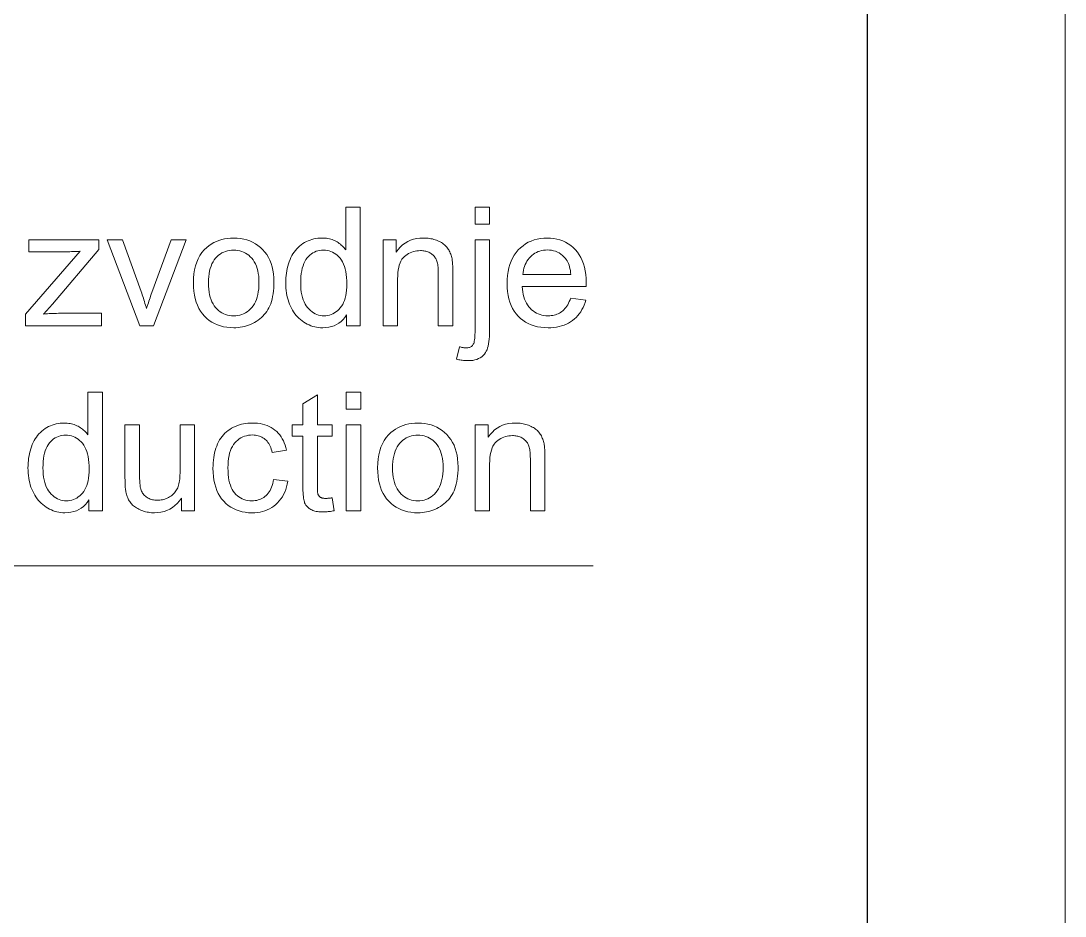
# Model space of a CAD drawing. Extents: x 0 to 297, y 0 to 420.
# Drawn here: x 270.57 to 297, y 105 to 127.65 of the extents above; entities that cross this region are included whole.
import ezdxf

# ---------------------------------------------------------------- set-up
doc = ezdxf.new("R2010")
doc.units = 0

msp = doc.modelspace()

# ---------------------------------------------------------------- linework, layer by layer
at = {"color": 7, "lineweight": 13}
msp.add_line((297, 0), (297, 420), dxfattribs=at)
at = {"color": 7, "lineweight": 30}
msp.add_line((292, 5), (292, 415), dxfattribs=at)
at = {"color": 7, "lineweight": 13}
msp.add_lwpolyline([(218.078, 153.595), (243.418, 113.867), (285.055, 113.867)], dxfattribs=at)
for points in [[(278.817, 119.938), (278.817, 120.212), (278.774, 120.15), (278.727, 120.096), (278.676, 120.047), (278.621, 120.005), (278.562, 119.969), (278.499, 119.94), (278.433, 119.918), (278.362, 119.902), (278.288, 119.892), (278.21, 119.889), (278.158, 119.89), (278.107, 119.894), (278.057, 119.901), (278.008, 119.912), (277.96, 119.924), (277.913, 119.94), (277.866, 119.959), (277.821, 119.98), (277.776, 120.005), (277.732, 120.032), (277.689, 120.062), (277.649, 120.094), (277.61, 120.128), (277.573, 120.165), (277.538, 120.203), (277.506, 120.245), (277.475, 120.288), (277.446, 120.334), (277.419, 120.382), (277.394, 120.432), (277.371, 120.484), (277.351, 120.538), (277.333, 120.593), (277.318, 120.65), (277.304, 120.708), (277.294, 120.768), (277.285, 120.829), (277.279, 120.892), (277.276, 120.956), (277.274, 121.022), (277.276, 121.087), (277.279, 121.15), (277.284, 121.212), (277.292, 121.273), (277.302, 121.333), (277.314, 121.391), (277.328, 121.448), (277.344, 121.504), (277.362, 121.559), (277.383, 121.613), (277.406, 121.664), (277.431, 121.714), (277.458, 121.761), (277.487, 121.805), (277.518, 121.847), (277.552, 121.886), (277.588, 121.923), (277.626, 121.957), (277.666, 121.989), (277.708, 122.019), (277.752, 122.046), (277.797, 122.07), (277.843, 122.091), (277.89, 122.109), (277.938, 122.125), (277.987, 122.137), (278.037, 122.147), (278.088, 122.154), (278.14, 122.159), (278.193, 122.16), (278.232, 122.159), (278.27, 122.157), (278.307, 122.153), (278.344, 122.147), (278.379, 122.139), (278.414, 122.13), (278.447, 122.119), (278.48, 122.107), (278.512, 122.093), (278.543, 122.077), (278.573, 122.06), (278.602, 122.042), (278.63, 122.023), (278.657, 122.003), (278.682, 121.982), (278.707, 121.96), (278.73, 121.937), (278.752, 121.913), (278.773, 121.887), (278.793, 121.861), (278.793, 122.938), (279.159, 122.938), (279.159, 119.938)], [(282.067, 122.51), (282.067, 122.938), (282.435, 122.938), (282.435, 122.51)], [(270.691, 119.938), (270.691, 120.236), (272.075, 121.824), (272.028, 121.822), (271.983, 121.82), (271.938, 121.818), (271.895, 121.817), (271.853, 121.815), (271.812, 121.814), (271.772, 121.813), (271.733, 121.813), (271.696, 121.812), (271.659, 121.812), (270.773, 121.812), (270.773, 122.111), (272.549, 122.111), (272.549, 121.867), (271.373, 120.488), (271.146, 120.236), (271.195, 120.24), (271.243, 120.243), (271.291, 120.246), (271.339, 120.248), (271.385, 120.25), (271.432, 120.252), (271.477, 120.253), (271.522, 120.254), (271.566, 120.255), (271.61, 120.255), (272.615, 120.255), (272.615, 119.938)], [(273.585, 119.938), (272.758, 122.111), (273.147, 122.111), (273.613, 120.809), (273.629, 120.767), (273.643, 120.725), (273.658, 120.682), (273.672, 120.638), (273.686, 120.595), (273.7, 120.551), (273.713, 120.506), (273.727, 120.462), (273.74, 120.417), (273.753, 120.372), (273.763, 120.407), (273.774, 120.443), (273.786, 120.481), (273.798, 120.52), (273.811, 120.561), (273.826, 120.603), (273.84, 120.646), (273.856, 120.691), (273.873, 120.737), (273.89, 120.785), (274.373, 122.111), (274.751, 122.111), (273.929, 119.938)], [(274.94, 121.024), (274.943, 121.142), (274.953, 121.253), (274.97, 121.358), (274.993, 121.457), (275.023, 121.55), (275.06, 121.636), (275.104, 121.716), (275.154, 121.79), (275.211, 121.857), (275.275, 121.919), (275.332, 121.964), (275.392, 122.006), (275.454, 122.042), (275.519, 122.073), (275.586, 122.1), (275.656, 122.121), (275.728, 122.138), (275.802, 122.15), (275.879, 122.158), (275.959, 122.16), (276.047, 122.157), (276.131, 122.148), (276.213, 122.134), (276.291, 122.113), (276.366, 122.087), (276.438, 122.054), (276.506, 122.016), (276.571, 121.972), (276.633, 121.922), (276.691, 121.866), (276.745, 121.805), (276.794, 121.74), (276.836, 121.67), (276.873, 121.596), (276.905, 121.517), (276.93, 121.433), (276.95, 121.346), (276.964, 121.253), (276.973, 121.156), (276.976, 121.055), (276.974, 120.973), (276.971, 120.894), (276.964, 120.819), (276.956, 120.748), (276.944, 120.68), (276.93, 120.616), (276.914, 120.555), (276.895, 120.498), (276.874, 120.445), (276.85, 120.395), (276.824, 120.348), (276.795, 120.303), (276.764, 120.26), (276.731, 120.22), (276.695, 120.181), (276.658, 120.145), (276.617, 120.111), (276.575, 120.079), (276.53, 120.049), (276.484, 120.022), (276.435, 119.996), (276.386, 119.974), (276.335, 119.954), (276.284, 119.936), (276.232, 119.922), (276.179, 119.91), (276.125, 119.901), (276.071, 119.894), (276.015, 119.89), (275.959, 119.889), (275.869, 119.892), (275.783, 119.9), (275.701, 119.915), (275.622, 119.935), (275.546, 119.962), (275.474, 119.994), (275.405, 120.032), (275.34, 120.076), (275.279, 120.126), (275.221, 120.181), (275.167, 120.242), (275.12, 120.309), (275.077, 120.38), (275.041, 120.457), (275.01, 120.538), (274.985, 120.625), (274.965, 120.717), (274.951, 120.814), (274.942, 120.917)], [(279.738, 119.938), (279.738, 122.111), (280.07, 122.111), (280.07, 121.802), (280.12, 121.87), (280.174, 121.931), (280.233, 121.985), (280.295, 122.031), (280.362, 122.071), (280.434, 122.103), (280.509, 122.128), (280.589, 122.146), (280.673, 122.157), (280.762, 122.16), (280.8, 122.159), (280.839, 122.157), (280.877, 122.154), (280.914, 122.149), (280.95, 122.142), (280.986, 122.135), (281.021, 122.125), (281.056, 122.115), (281.089, 122.103), (281.123, 122.089), (281.155, 122.075), (281.185, 122.059), (281.214, 122.043), (281.241, 122.026), (281.267, 122.008), (281.291, 121.989), (281.313, 121.969), (281.333, 121.948), (281.352, 121.927), (281.369, 121.904), (281.385, 121.881), (281.4, 121.857), (281.414, 121.832), (281.427, 121.806), (281.439, 121.779), (281.45, 121.751), (281.46, 121.723), (281.469, 121.693), (281.477, 121.663), (281.484, 121.632), (281.488, 121.61), (281.491, 121.585), (281.494, 121.557), (281.497, 121.526), (281.499, 121.491), (281.501, 121.454), (281.503, 121.414), (281.504, 121.37), (281.504, 121.324), (281.504, 121.274), (281.504, 119.938), (281.136, 119.938), (281.136, 121.26), (281.136, 121.304), (281.134, 121.345), (281.132, 121.385), (281.129, 121.422), (281.125, 121.456), (281.121, 121.489), (281.115, 121.519), (281.108, 121.547), (281.101, 121.573), (281.093, 121.596), (281.084, 121.618), (281.073, 121.639), (281.061, 121.659), (281.048, 121.678), (281.033, 121.697), (281.018, 121.714), (281, 121.73), (280.982, 121.746), (280.962, 121.761), (280.941, 121.774), (280.918, 121.787), (280.895, 121.798), (280.871, 121.808), (280.847, 121.817), (280.822, 121.824), (280.796, 121.83), (280.769, 121.835), (280.741, 121.838), (280.713, 121.84), (280.684, 121.841), (280.637, 121.839), (280.592, 121.835), (280.548, 121.827), (280.506, 121.817), (280.465, 121.804), (280.425, 121.787), (280.386, 121.768), (280.348, 121.745), (280.312, 121.72), (280.278, 121.691), (280.245, 121.659), (280.216, 121.621), (280.19, 121.578), (280.168, 121.529), (280.149, 121.475), (280.134, 121.416), (280.122, 121.351), (280.113, 121.281), (280.108, 121.205), (280.107, 121.125), (280.107, 119.938)], [(281.601, 119.095), (281.67, 119.408), (281.692, 119.402), (281.712, 119.397), (281.732, 119.393), (281.751, 119.389), (281.769, 119.386), (281.786, 119.384), (281.802, 119.382), (281.817, 119.38), (281.831, 119.379), (281.844, 119.379), (281.866, 119.38), (281.887, 119.382), (281.906, 119.386), (281.925, 119.391), (281.942, 119.398), (281.958, 119.406), (281.974, 119.416), (281.987, 119.427), (282, 119.44), (282.012, 119.454), (282.022, 119.471), (282.032, 119.493), (282.04, 119.519), (282.047, 119.549), (282.053, 119.584), (282.058, 119.624), (282.062, 119.668), (282.065, 119.717), (282.067, 119.77), (282.067, 119.827), (282.067, 122.111), (282.435, 122.111), (282.435, 119.819), (282.434, 119.741), (282.431, 119.668), (282.426, 119.6), (282.419, 119.537), (282.409, 119.479), (282.398, 119.425), (282.384, 119.377), (282.369, 119.333), (282.351, 119.294), (282.331, 119.26), (282.303, 119.221), (282.271, 119.187), (282.235, 119.156), (282.197, 119.129), (282.154, 119.107), (282.108, 119.088), (282.059, 119.074), (282.006, 119.064), (281.949, 119.058), (281.889, 119.056), (281.859, 119.056), (281.83, 119.057), (281.8, 119.059), (281.771, 119.062), (281.742, 119.065), (281.714, 119.07), (281.685, 119.075), (281.657, 119.081), (281.628, 119.087)], [(284.488, 120.638), (284.869, 120.591), (284.849, 120.525), (284.826, 120.463), (284.801, 120.404), (284.772, 120.348), (284.74, 120.294), (284.705, 120.244), (284.667, 120.197), (284.626, 120.152), (284.582, 120.111), (284.535, 120.073), (284.485, 120.038), (284.432, 120.006), (284.377, 119.979), (284.319, 119.955), (284.258, 119.935), (284.194, 119.918), (284.128, 119.905), (284.059, 119.896), (283.987, 119.89), (283.913, 119.889), (283.82, 119.892), (283.73, 119.9), (283.645, 119.915), (283.563, 119.936), (283.486, 119.962), (283.412, 119.994), (283.342, 120.032), (283.276, 120.077), (283.215, 120.126), (283.157, 120.182), (283.104, 120.243), (283.056, 120.309), (283.014, 120.38), (282.978, 120.455), (282.947, 120.535), (282.922, 120.62), (282.903, 120.709), (282.889, 120.803), (282.88, 120.902), (282.877, 121.006), (282.88, 121.113), (282.889, 121.215), (282.903, 121.313), (282.923, 121.405), (282.948, 121.493), (282.979, 121.576), (283.016, 121.653), (283.058, 121.726), (283.106, 121.794), (283.16, 121.857), (283.218, 121.915), (283.28, 121.966), (283.344, 122.012), (283.413, 122.051), (283.484, 122.084), (283.559, 122.112), (283.637, 122.133), (283.719, 122.148), (283.804, 122.157), (283.892, 122.16), (283.978, 122.157), (284.06, 122.148), (284.14, 122.133), (284.216, 122.113), (284.288, 122.086), (284.358, 122.053), (284.424, 122.015), (284.488, 121.97), (284.548, 121.92), (284.605, 121.863), (284.657, 121.802), (284.704, 121.735), (284.746, 121.664), (284.781, 121.587), (284.812, 121.506), (284.837, 121.42), (284.856, 121.33), (284.87, 121.234), (284.878, 121.134), (284.881, 121.028), (284.881, 121.022), (284.881, 121.014), (284.881, 121.006), (284.881, 120.997), (284.88, 120.988), (284.88, 120.977), (284.88, 120.967), (284.88, 120.955), (284.879, 120.943), (284.879, 120.93), (283.258, 120.93), (283.264, 120.86), (283.273, 120.794), (283.285, 120.73), (283.3, 120.671), (283.319, 120.614), (283.341, 120.561), (283.366, 120.511), (283.394, 120.465), (283.426, 120.422), (283.461, 120.382), (283.498, 120.346), (283.537, 120.313), (283.578, 120.285), (283.621, 120.26), (283.665, 120.239), (283.712, 120.222), (283.76, 120.209), (283.81, 120.199), (283.861, 120.193), (283.915, 120.191), (283.955, 120.193), (283.994, 120.196), (284.031, 120.201), (284.068, 120.208), (284.103, 120.218), (284.137, 120.23), (284.17, 120.244), (284.201, 120.26), (284.232, 120.278), (284.261, 120.298), (284.289, 120.32), (284.316, 120.346), (284.341, 120.373), (284.366, 120.403), (284.389, 120.436), (284.411, 120.471), (284.432, 120.509), (284.452, 120.549), (284.471, 120.592)], [(275.318, 121.024), (275.32, 120.943), (275.325, 120.866), (275.335, 120.793), (275.347, 120.724), (275.364, 120.659), (275.384, 120.599), (275.407, 120.543), (275.435, 120.491), (275.466, 120.443), (275.5, 120.399), (275.538, 120.36), (275.577, 120.324), (275.618, 120.293), (275.661, 120.266), (275.706, 120.243), (275.753, 120.225), (275.801, 120.21), (275.852, 120.2), (275.904, 120.194), (275.959, 120.191), (276.013, 120.194), (276.065, 120.2), (276.115, 120.21), (276.163, 120.225), (276.21, 120.244), (276.255, 120.267), (276.297, 120.294), (276.338, 120.325), (276.378, 120.361), (276.415, 120.4), (276.45, 120.444), (276.481, 120.492), (276.508, 120.545), (276.532, 120.602), (276.552, 120.664), (276.568, 120.729), (276.581, 120.8), (276.59, 120.874), (276.595, 120.953), (276.597, 121.037), (276.595, 121.115), (276.59, 121.19), (276.581, 121.261), (276.568, 121.328), (276.551, 121.391), (276.531, 121.45), (276.507, 121.505), (276.48, 121.557), (276.449, 121.604), (276.414, 121.647), (276.376, 121.687), (276.337, 121.722), (276.296, 121.753), (276.253, 121.78), (276.209, 121.803), (276.162, 121.822), (276.114, 121.836), (276.064, 121.847), (276.012, 121.853), (275.959, 121.855), (275.904, 121.853), (275.852, 121.847), (275.801, 121.837), (275.753, 121.822), (275.706, 121.804), (275.661, 121.781), (275.618, 121.754), (275.577, 121.723), (275.538, 121.688), (275.5, 121.648), (275.466, 121.605), (275.435, 121.557), (275.407, 121.506), (275.384, 121.449), (275.364, 121.389), (275.347, 121.325), (275.335, 121.256), (275.325, 121.183), (275.32, 121.106)], [(277.653, 121.022), (277.655, 120.941), (277.66, 120.864), (277.669, 120.791), (277.681, 120.722), (277.697, 120.658), (277.716, 120.597), (277.739, 120.541), (277.766, 120.489), (277.796, 120.442), (277.829, 120.398), (277.865, 120.359), (277.902, 120.324), (277.94, 120.293), (277.98, 120.266), (278.021, 120.243), (278.063, 120.225), (278.107, 120.21), (278.151, 120.2), (278.197, 120.194), (278.244, 120.191), (278.292, 120.193), (278.338, 120.199), (278.383, 120.209), (278.426, 120.223), (278.468, 120.241), (278.508, 120.263), (278.547, 120.288), (278.584, 120.318), (278.62, 120.351), (278.655, 120.389), (278.687, 120.431), (278.716, 120.476), (278.741, 120.526), (278.763, 120.58), (278.781, 120.638), (278.797, 120.701), (278.808, 120.767), (278.817, 120.838), (278.822, 120.913), (278.824, 120.992), (278.822, 121.078), (278.817, 121.161), (278.808, 121.238), (278.796, 121.311), (278.781, 121.378), (278.762, 121.441), (278.739, 121.5), (278.714, 121.553), (278.684, 121.602), (278.652, 121.646), (278.617, 121.686), (278.58, 121.722), (278.541, 121.753), (278.501, 121.78), (278.46, 121.803), (278.417, 121.822), (278.372, 121.836), (278.326, 121.847), (278.278, 121.853), (278.228, 121.855), (278.18, 121.853), (278.133, 121.847), (278.088, 121.837), (278.045, 121.823), (278.003, 121.805), (277.962, 121.783), (277.924, 121.757), (277.887, 121.727), (277.852, 121.693), (277.818, 121.655), (277.786, 121.612), (277.758, 121.565), (277.734, 121.513), (277.712, 121.457), (277.694, 121.396), (277.679, 121.331), (277.668, 121.261), (277.66, 121.186), (277.655, 121.106)], [(283.279, 121.233), (284.492, 121.233), (284.486, 121.287), (284.479, 121.337), (284.469, 121.385), (284.458, 121.431), (284.445, 121.473), (284.43, 121.513), (284.414, 121.55), (284.395, 121.584), (284.375, 121.616), (284.353, 121.644), (284.317, 121.685), (284.278, 121.721), (284.238, 121.753), (284.195, 121.781), (284.151, 121.804), (284.104, 121.823), (284.055, 121.838), (284.005, 121.849), (283.952, 121.855), (283.897, 121.857), (283.847, 121.856), (283.798, 121.85), (283.752, 121.842), (283.707, 121.83), (283.663, 121.815), (283.621, 121.796), (283.581, 121.774), (283.542, 121.749), (283.505, 121.72), (283.47, 121.687), (283.437, 121.652), (283.407, 121.615), (283.38, 121.575), (283.356, 121.533), (283.336, 121.489), (283.318, 121.442), (283.304, 121.393), (283.292, 121.342), (283.284, 121.289)], [(272.295, 115.256), (272.295, 115.53), (272.251, 115.468), (272.204, 115.413), (272.153, 115.365), (272.098, 115.323), (272.039, 115.287), (271.977, 115.258), (271.91, 115.236), (271.839, 115.219), (271.765, 115.21), (271.687, 115.206), (271.635, 115.208), (271.585, 115.212), (271.535, 115.219), (271.486, 115.229), (271.437, 115.242), (271.39, 115.258), (271.344, 115.277), (271.298, 115.298), (271.253, 115.323), (271.209, 115.35), (271.166, 115.38), (271.126, 115.412), (271.087, 115.446), (271.05, 115.482), (271.016, 115.521), (270.983, 115.562), (270.952, 115.606), (270.923, 115.652), (270.896, 115.7), (270.871, 115.75), (270.849, 115.802), (270.828, 115.856), (270.81, 115.911), (270.795, 115.968), (270.782, 116.026), (270.771, 116.086), (270.762, 116.147), (270.756, 116.21), (270.753, 116.274), (270.752, 116.34), (270.753, 116.405), (270.756, 116.468), (270.761, 116.53), (270.769, 116.591), (270.779, 116.65), (270.791, 116.709), (270.805, 116.766), (270.821, 116.822), (270.839, 116.877), (270.86, 116.931), (270.883, 116.982), (270.908, 117.032), (270.935, 117.078), (270.964, 117.123), (270.996, 117.165), (271.029, 117.204), (271.065, 117.241), (271.103, 117.275), (271.143, 117.307), (271.185, 117.337), (271.229, 117.364), (271.274, 117.388), (271.32, 117.409), (271.367, 117.427), (271.415, 117.443), (271.464, 117.455), (271.514, 117.465), (271.565, 117.472), (271.617, 117.477), (271.67, 117.478), (271.709, 117.477), (271.747, 117.475), (271.784, 117.47), (271.821, 117.465), (271.856, 117.457), (271.891, 117.448), (271.924, 117.437), (271.957, 117.425), (271.989, 117.411), (272.02, 117.395), (272.051, 117.378), (272.079, 117.36), (272.107, 117.341), (272.134, 117.321), (272.16, 117.3), (272.184, 117.278), (272.207, 117.254), (272.229, 117.23), (272.25, 117.205), (272.27, 117.179), (272.27, 118.256), (272.636, 118.256), (272.636, 115.256)], [(278.446, 115.585), (278.499, 115.26), (278.468, 115.253), (278.438, 115.248), (278.409, 115.243), (278.38, 115.239), (278.352, 115.235), (278.324, 115.232), (278.298, 115.23), (278.271, 115.228), (278.246, 115.227), (278.221, 115.227), (278.182, 115.228), (278.144, 115.229), (278.109, 115.233), (278.075, 115.237), (278.043, 115.243), (278.013, 115.25), (277.984, 115.258), (277.958, 115.268), (277.933, 115.278), (277.91, 115.29), (277.888, 115.303), (277.868, 115.317), (277.849, 115.332), (277.832, 115.348), (277.816, 115.364), (277.801, 115.381), (277.787, 115.399), (277.775, 115.417), (277.764, 115.437), (277.754, 115.457), (277.746, 115.48), (277.738, 115.508), (277.731, 115.54), (277.726, 115.576), (277.721, 115.618), (277.717, 115.663), (277.713, 115.714), (277.711, 115.769), (277.71, 115.828), (277.709, 115.892), (277.709, 117.142), (277.439, 117.142), (277.439, 117.429), (277.709, 117.429), (277.709, 117.967), (278.076, 118.188), (278.076, 117.429), (278.446, 117.429), (278.446, 117.142), (278.076, 117.142), (278.076, 115.872), (278.076, 115.841), (278.076, 115.813), (278.077, 115.787), (278.079, 115.763), (278.081, 115.742), (278.083, 115.723), (278.085, 115.706), (278.088, 115.691), (278.091, 115.679), (278.095, 115.669), (278.099, 115.66), (278.104, 115.652), (278.109, 115.644), (278.115, 115.636), (278.121, 115.629), (278.127, 115.622), (278.134, 115.615), (278.142, 115.609), (278.15, 115.603), (278.159, 115.597), (278.168, 115.592), (278.178, 115.588), (278.188, 115.584), (278.2, 115.58), (278.212, 115.577), (278.225, 115.575), (278.239, 115.573), (278.253, 115.572), (278.268, 115.571), (278.284, 115.571), (278.297, 115.571), (278.31, 115.571), (278.325, 115.572), (278.34, 115.573), (278.355, 115.574), (278.372, 115.576), (278.389, 115.578), (278.407, 115.58), (278.426, 115.582)], [(278.808, 117.832), (278.808, 118.256), (279.177, 118.256), (279.177, 117.832)], [(274.64, 115.256), (274.64, 115.575), (274.587, 115.505), (274.531, 115.442), (274.471, 115.387), (274.408, 115.339), (274.34, 115.299), (274.27, 115.265), (274.195, 115.24), (274.117, 115.221), (274.035, 115.21), (273.95, 115.206), (273.912, 115.207), (273.874, 115.209), (273.837, 115.213), (273.8, 115.218), (273.764, 115.225), (273.728, 115.233), (273.693, 115.243), (273.659, 115.254), (273.625, 115.266), (273.591, 115.28), (273.558, 115.295), (273.528, 115.311), (273.499, 115.328), (273.471, 115.345), (273.446, 115.363), (273.422, 115.382), (273.4, 115.402), (273.379, 115.422), (273.36, 115.443), (273.343, 115.465), (273.328, 115.488), (273.313, 115.512), (273.299, 115.537), (273.286, 115.563), (273.275, 115.589), (273.264, 115.617), (273.254, 115.646), (273.245, 115.676), (273.237, 115.707), (273.23, 115.739), (273.226, 115.761), (273.222, 115.787), (273.218, 115.815), (273.215, 115.846), (273.213, 115.879), (273.211, 115.914), (273.209, 115.953), (273.208, 115.993), (273.208, 116.037), (273.207, 116.082), (273.207, 117.429), (273.576, 117.429), (273.576, 116.224), (273.576, 116.168), (273.577, 116.116), (273.578, 116.067), (273.579, 116.023), (273.581, 115.982), (273.584, 115.945), (273.587, 115.912), (273.59, 115.882), (273.594, 115.857), (273.598, 115.835), (273.606, 115.806), (273.615, 115.779), (273.626, 115.753), (273.638, 115.728), (273.652, 115.705), (273.668, 115.683), (273.685, 115.662), (273.704, 115.642), (273.724, 115.624), (273.745, 115.607), (273.769, 115.591), (273.793, 115.577), (273.818, 115.564), (273.844, 115.553), (273.871, 115.544), (273.9, 115.537), (273.929, 115.531), (273.96, 115.527), (273.991, 115.524), (274.024, 115.524), (274.057, 115.525), (274.089, 115.527), (274.121, 115.531), (274.153, 115.537), (274.184, 115.545), (274.215, 115.554), (274.246, 115.565), (274.276, 115.578), (274.306, 115.592), (274.335, 115.609), (274.363, 115.626), (274.39, 115.645), (274.414, 115.665), (274.438, 115.686), (274.459, 115.709), (274.479, 115.733), (274.497, 115.758), (274.513, 115.784), (274.528, 115.811), (274.54, 115.84), (274.552, 115.87), (274.562, 115.904), (274.571, 115.939), (274.579, 115.978), (274.586, 116.019), (274.591, 116.063), (274.595, 116.109), (274.598, 116.158), (274.6, 116.21), (274.601, 116.264), (274.601, 117.429), (274.969, 117.429), (274.969, 115.256)], [(276.964, 116.052), (277.327, 116.005), (277.313, 115.931), (277.296, 115.861), (277.274, 115.795), (277.25, 115.731), (277.221, 115.671), (277.189, 115.614), (277.153, 115.56), (277.113, 115.509), (277.07, 115.462), (277.023, 115.418), (276.973, 115.378), (276.92, 115.342), (276.866, 115.31), (276.809, 115.283), (276.75, 115.259), (276.689, 115.24), (276.626, 115.226), (276.56, 115.215), (276.492, 115.209), (276.422, 115.206), (276.335, 115.209), (276.251, 115.218), (276.17, 115.233), (276.093, 115.253), (276.02, 115.279), (275.95, 115.311), (275.883, 115.349), (275.82, 115.393), (275.761, 115.443), (275.705, 115.498), (275.653, 115.559), (275.607, 115.625), (275.567, 115.696), (275.531, 115.772), (275.502, 115.853), (275.477, 115.939), (275.458, 116.03), (275.445, 116.126), (275.436, 116.228), (275.434, 116.334), (275.435, 116.404), (275.438, 116.471), (275.444, 116.537), (275.452, 116.602), (275.463, 116.664), (275.476, 116.725), (275.491, 116.784), (275.508, 116.841), (275.528, 116.896), (275.55, 116.95), (275.575, 117.001), (275.602, 117.05), (275.631, 117.097), (275.663, 117.14), (275.697, 117.181), (275.734, 117.219), (275.773, 117.255), (275.815, 117.288), (275.859, 117.318), (275.905, 117.346), (275.954, 117.371), (276.002, 117.393), (276.052, 117.413), (276.103, 117.43), (276.154, 117.445), (276.207, 117.457), (276.26, 117.466), (276.314, 117.473), (276.369, 117.477), (276.424, 117.478), (276.494, 117.476), (276.561, 117.471), (276.625, 117.462), (276.687, 117.449), (276.746, 117.433), (276.803, 117.413), (276.857, 117.39), (276.908, 117.363), (276.957, 117.333), (277.003, 117.299), (277.047, 117.262), (277.087, 117.221), (277.124, 117.178), (277.158, 117.132), (277.188, 117.082), (277.215, 117.03), (277.239, 116.975), (277.26, 116.916), (277.278, 116.855), (277.292, 116.79), (276.934, 116.735), (276.923, 116.778), (276.91, 116.818), (276.896, 116.857), (276.88, 116.893), (276.863, 116.927), (276.844, 116.959), (276.824, 116.989), (276.801, 117.016), (276.778, 117.041), (276.753, 117.065), (276.726, 117.086), (276.698, 117.104), (276.67, 117.121), (276.64, 117.135), (276.609, 117.147), (276.577, 117.157), (276.544, 117.165), (276.51, 117.171), (276.475, 117.174), (276.439, 117.175), (276.384, 117.173), (276.331, 117.167), (276.281, 117.157), (276.233, 117.143), (276.186, 117.125), (276.142, 117.103), (276.1, 117.077), (276.06, 117.047), (276.022, 117.013), (275.986, 116.976), (275.953, 116.933), (275.924, 116.886), (275.898, 116.835), (275.875, 116.779), (275.856, 116.718), (275.84, 116.653), (275.828, 116.582), (275.819, 116.508), (275.814, 116.428), (275.812, 116.344), (275.814, 116.259), (275.819, 116.179), (275.827, 116.103), (275.839, 116.032), (275.854, 115.966), (275.873, 115.905), (275.895, 115.848), (275.92, 115.797), (275.948, 115.75), (275.98, 115.708), (276.015, 115.67), (276.051, 115.636), (276.09, 115.607), (276.131, 115.581), (276.174, 115.559), (276.218, 115.541), (276.265, 115.527), (276.314, 115.517), (276.365, 115.511), (276.418, 115.509), (276.461, 115.511), (276.502, 115.515), (276.542, 115.521), (276.58, 115.531), (276.617, 115.543), (276.653, 115.557), (276.687, 115.575), (276.719, 115.594), (276.75, 115.617), (276.78, 115.642), (276.808, 115.67), (276.834, 115.701), (276.858, 115.735), (276.879, 115.772), (276.899, 115.811), (276.916, 115.854), (276.932, 115.899), (276.945, 115.947), (276.956, 115.998)], [(278.808, 115.256), (278.808, 117.429), (279.177, 117.429), (279.177, 115.256)], [(279.6, 116.342), (279.604, 116.46), (279.614, 116.571), (279.63, 116.676), (279.654, 116.775), (279.684, 116.868), (279.721, 116.954), (279.765, 117.034), (279.815, 117.108), (279.872, 117.175), (279.936, 117.236), (279.993, 117.282), (280.053, 117.323), (280.115, 117.36), (280.18, 117.391), (280.247, 117.418), (280.316, 117.439), (280.388, 117.456), (280.463, 117.468), (280.54, 117.476), (280.619, 117.478), (280.707, 117.475), (280.792, 117.466), (280.873, 117.452), (280.952, 117.431), (281.027, 117.405), (281.098, 117.372), (281.167, 117.334), (281.232, 117.29), (281.293, 117.24), (281.352, 117.184), (281.406, 117.123), (281.454, 117.058), (281.497, 116.988), (281.534, 116.914), (281.565, 116.835), (281.591, 116.751), (281.611, 116.663), (281.625, 116.571), (281.633, 116.474), (281.636, 116.373), (281.635, 116.291), (281.631, 116.212), (281.625, 116.137), (281.616, 116.066), (281.605, 115.998), (281.591, 115.934), (281.575, 115.873), (281.556, 115.816), (281.534, 115.763), (281.51, 115.713), (281.484, 115.666), (281.456, 115.621), (281.425, 115.578), (281.391, 115.538), (281.356, 115.499), (281.318, 115.463), (281.278, 115.429), (281.236, 115.397), (281.191, 115.367), (281.144, 115.339), (281.096, 115.314), (281.046, 115.292), (280.996, 115.272), (280.945, 115.254), (280.893, 115.24), (280.84, 115.228), (280.786, 115.218), (280.731, 115.212), (280.676, 115.208), (280.619, 115.206), (280.53, 115.209), (280.444, 115.218), (280.361, 115.233), (280.282, 115.253), (280.207, 115.28), (280.135, 115.312), (280.066, 115.35), (280.001, 115.394), (279.94, 115.444), (279.882, 115.499), (279.828, 115.56), (279.78, 115.626), (279.738, 115.698), (279.701, 115.774), (279.671, 115.856), (279.645, 115.943), (279.626, 116.035), (279.611, 116.132), (279.603, 116.235)], [(282.068, 115.256), (282.068, 117.429), (282.4, 117.429), (282.4, 117.12), (282.45, 117.188), (282.504, 117.249), (282.562, 117.302), (282.625, 117.349), (282.692, 117.388), (282.764, 117.421), (282.839, 117.446), (282.919, 117.464), (283.003, 117.474), (283.091, 117.478), (283.13, 117.477), (283.169, 117.475), (283.206, 117.472), (283.243, 117.467), (283.28, 117.46), (283.316, 117.453), (283.351, 117.443), (283.385, 117.433), (283.419, 117.421), (283.453, 117.407), (283.485, 117.393), (283.515, 117.377), (283.544, 117.361), (283.571, 117.344), (283.597, 117.326), (283.62, 117.307), (283.643, 117.287), (283.663, 117.266), (283.682, 117.245), (283.699, 117.222), (283.715, 117.199), (283.73, 117.175), (283.744, 117.15), (283.757, 117.124), (283.769, 117.097), (283.78, 117.069), (283.79, 117.041), (283.799, 117.011), (283.807, 116.981), (283.814, 116.95), (283.818, 116.928), (283.821, 116.903), (283.824, 116.875), (283.827, 116.844), (283.829, 116.809), (283.831, 116.772), (283.832, 116.732), (283.833, 116.688), (283.834, 116.642), (283.834, 116.592), (283.834, 115.256), (283.466, 115.256), (283.466, 116.578), (283.465, 116.621), (283.464, 116.663), (283.462, 116.702), (283.459, 116.739), (283.455, 116.774), (283.45, 116.807), (283.445, 116.837), (283.438, 116.865), (283.431, 116.891), (283.423, 116.914), (283.414, 116.936), (283.403, 116.957), (283.391, 116.977), (283.378, 116.996), (283.363, 117.014), (283.347, 117.032), (283.33, 117.048), (283.312, 117.064), (283.292, 117.078), (283.27, 117.092), (283.248, 117.105), (283.225, 117.116), (283.201, 117.126), (283.177, 117.135), (283.151, 117.142), (283.125, 117.148), (283.099, 117.153), (283.071, 117.156), (283.043, 117.158), (283.014, 117.159), (282.967, 117.157), (282.922, 117.153), (282.878, 117.145), (282.836, 117.135), (282.794, 117.121), (282.754, 117.105), (282.716, 117.086), (282.678, 117.063), (282.642, 117.038), (282.607, 117.009), (282.575, 116.977), (282.546, 116.939), (282.52, 116.896), (282.498, 116.847), (282.479, 116.793), (282.464, 116.734), (282.452, 116.669), (282.443, 116.599), (282.438, 116.523), (282.436, 116.442), (282.436, 115.256)], [(271.13, 116.34), (271.132, 116.259), (271.137, 116.182), (271.146, 116.109), (271.158, 116.04), (271.174, 115.975), (271.194, 115.915), (271.216, 115.859), (271.243, 115.807), (271.273, 115.759), (271.306, 115.716), (271.342, 115.677), (271.379, 115.642), (271.417, 115.611), (271.457, 115.584), (271.498, 115.561), (271.54, 115.542), (271.584, 115.528), (271.628, 115.518), (271.674, 115.511), (271.722, 115.509), (271.769, 115.511), (271.815, 115.517), (271.86, 115.527), (271.903, 115.541), (271.945, 115.559), (271.985, 115.58), (272.024, 115.606), (272.061, 115.636), (272.097, 115.669), (272.132, 115.707), (272.164, 115.748), (272.193, 115.794), (272.218, 115.844), (272.24, 115.898), (272.259, 115.956), (272.274, 116.019), (272.286, 116.085), (272.294, 116.156), (272.299, 116.231), (272.301, 116.309), (272.299, 116.396), (272.294, 116.478), (272.285, 116.556), (272.273, 116.628), (272.258, 116.696), (272.239, 116.759), (272.216, 116.818), (272.191, 116.871), (272.161, 116.92), (272.129, 116.964), (272.094, 117.004), (272.057, 117.039), (272.019, 117.071), (271.979, 117.098), (271.937, 117.121), (271.894, 117.14), (271.849, 117.154), (271.803, 117.165), (271.755, 117.171), (271.705, 117.173), (271.657, 117.171), (271.61, 117.165), (271.565, 117.155), (271.522, 117.141), (271.48, 117.123), (271.44, 117.101), (271.401, 117.075), (271.364, 117.045), (271.329, 117.011), (271.295, 116.973), (271.264, 116.93), (271.236, 116.883), (271.211, 116.831), (271.19, 116.775), (271.171, 116.714), (271.157, 116.649), (271.145, 116.578), (271.137, 116.504), (271.132, 116.424)], [(279.979, 116.342), (279.981, 116.261), (279.986, 116.184), (279.995, 116.111), (280.008, 116.042), (280.024, 115.977), (280.044, 115.917), (280.068, 115.861), (280.095, 115.809), (280.126, 115.761), (280.161, 115.717), (280.198, 115.678), (280.238, 115.642), (280.279, 115.611), (280.322, 115.584), (280.367, 115.561), (280.413, 115.543), (280.462, 115.528), (280.513, 115.518), (280.565, 115.511), (280.619, 115.509), (280.673, 115.511), (280.725, 115.518), (280.776, 115.528), (280.824, 115.543), (280.87, 115.562), (280.915, 115.584), (280.958, 115.612), (280.999, 115.643), (281.038, 115.678), (281.076, 115.718), (281.11, 115.762), (281.141, 115.81), (281.169, 115.863), (281.192, 115.92), (281.212, 115.982), (281.229, 116.047), (281.241, 116.118), (281.25, 116.192), (281.256, 116.271), (281.258, 116.354), (281.256, 116.433), (281.25, 116.508), (281.241, 116.579), (281.228, 116.646), (281.212, 116.709), (281.192, 116.768), (281.168, 116.823), (281.141, 116.874), (281.109, 116.922), (281.075, 116.965), (281.037, 117.005), (280.998, 117.04), (280.957, 117.071), (280.914, 117.098), (280.869, 117.121), (280.823, 117.14), (280.775, 117.154), (280.725, 117.165), (280.673, 117.171), (280.619, 117.173), (280.565, 117.171), (280.513, 117.165), (280.462, 117.154), (280.413, 117.14), (280.367, 117.121), (280.322, 117.099), (280.279, 117.072), (280.238, 117.041), (280.198, 117.006), (280.161, 116.966), (280.126, 116.923), (280.095, 116.875), (280.068, 116.823), (280.044, 116.767), (280.024, 116.707), (280.008, 116.642), (279.995, 116.574), (279.986, 116.501), (279.981, 116.424)]]:
    msp.add_lwpolyline(points, close=True, dxfattribs=at)

doc.saveas('drawing.dxf')
